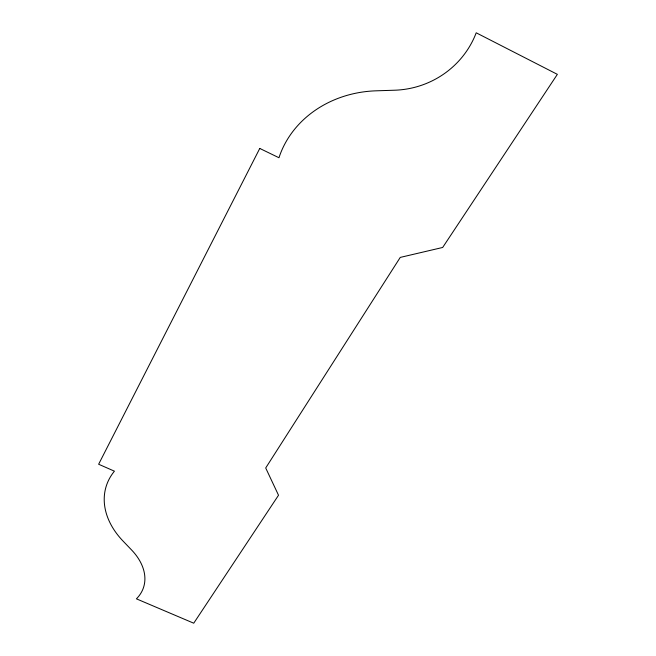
<?xml version="1.0" encoding="UTF-8"?>
<svg xmlns="http://www.w3.org/2000/svg" width="656" height="656" viewBox="0 0 656 656"><rect width="100%" height="100%" fill="white"/><g stroke="black" fill="none" stroke-linecap="round" stroke-linejoin="round"><path stroke-width="0.98" d="M259.768 148.436L98.638 464.243L114.423 471.172A85.739 60.869 15.9 0 0 123.115 541.143L131.52 549.9A60.959 40.598 18.7 0 1 136.407 598.83L193.741 623.2L278.521 495.239L265.705 467.974L400.258 257.406L442.669 247.468L557.362 74.349L476.207 32.8A89.462 87.051 -8.3 0 1 394.674 90.216L376.027 90.823A107.945 95.546 5.7 0 0 278.964 157.743L259.768 148.436"/></g></svg>
